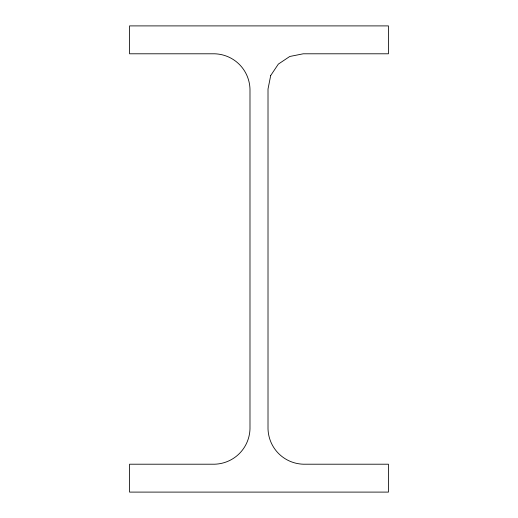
<?xml version="1.0" encoding="UTF-8"?>
<svg xmlns="http://www.w3.org/2000/svg" width="518" height="518" viewBox="0 0 518 518"><rect width="100%" height="100%" fill="white"/><g stroke="black" fill="none" stroke-linecap="round" stroke-linejoin="round"><path stroke-width="0.78" d="M270.694 75.544L268.013 89.031L268.013 428.969C268.7 448.284 283.935 463.519 303.25 464.206L388.448 464.206L388.448 492.1L129.552 492.1L129.552 464.206L214.75 464.206C234.065 463.519 249.3 448.284 249.987 428.969L249.987 89.031C249.3 69.716 234.065 54.481 214.75 53.794L129.552 53.794L129.552 25.9L388.448 25.9L388.448 53.794L303.25 53.794L289.763 56.475L278.334 64.115L270.694 75.544"/></g></svg>
